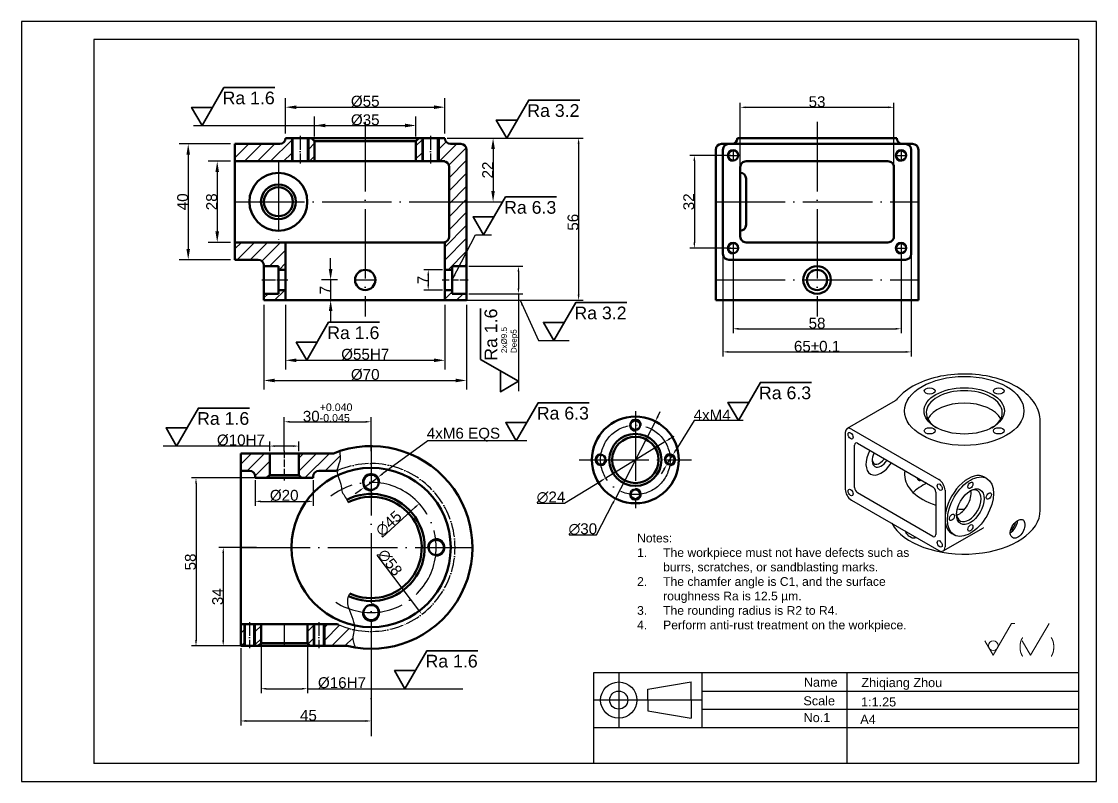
# Model space of a CAD drawing. Header units: millimetres. Extents: x 4985 to 5357, y 2931 to 3193.
import ezdxf

# ---------------------------------------------------------------- set-up
doc = ezdxf.new("R2010")
doc.units = ezdxf.units.MM
doc.linetypes.add('ACAD_ISO04W100', pattern=[30, 24, -3, 0, -3])
doc.layers.add('尺寸线层', color=3, linetype='Continuous', lineweight=18)
doc.layers.add('粗线', color=7, linetype='Continuous', lineweight=50)
doc.layers.add('注解', color=3, linetype='Continuous')
doc.layers.add('辅助', color=1, linetype='ACAD_ISO04W100')
doc.styles.get("Standard").update_dxf_attribs({"font": 'arial.ttf'})
doc.styles.add('标准', font='', dxfattribs={"width": 0.667})
doc.styles.get('标准').set_extended_font_data('宋体')
doc.dimstyles.new('机械无尺线', dxfattribs={"dimscale": 2.5, "dimtxt": 1.5, "dimasz": 2, "dimexe": 1.25, "dimexo": 0.625, "dimgap": 0, "dimtad": 1, "dimtoh": 1, "dimdsep": 46, "dimtxsty": 'Standard', "dimcen": 0, "dimadec": 0, "dimazin": 0, "dimtfac": 1, "dimtofl": 0, "dimtmove": 0, "dimatfit": 3, "dimfxl": 0, "dimarcsym": 0})

# ---------------------------------------------------------------- blocks, each defined once
blk = doc.blocks.new('*U8')
blk.add_arc((0, 0), 2, 355.2198, 270)
at = {"layer": '粗线'}
blk.add_circle((0, 0), 1.65, dxfattribs=at)
blk = doc.blocks.new('*U9')
at = {"color": 0, "linetype": 'ByBlock', "lineweight": -2, "transparency": 16777216}
blk.add_blockref('*U8', (5262.51, 3021.22), dxfattribs=at)
for p, rotation in [((5250.58, 3009.29), 90), ((5274.44, 3009.29), 270), ((5262.51, 2997.36), 180)]:
    blk.add_blockref('*U8', p, dxfattribs=dict(at, rotation=rotation))
blk = doc.blocks.new('*D12')
at = {"layer": 'Defpoints', "color": 0, "transparency": 16777216}
for p in [(5131.6, 3163.83), (5076.6, 3153.15), (5131.6, 3153.15)]:
    blk.add_point(p, dxfattribs=at)
at = {"layer": '注解', "color": 0, "lineweight": -2, "transparency": 16777216}
for p, q in [((5076.6, 3154.72), (5076.6, 3166.95)), ((5131.6, 3154.72), (5131.6, 3166.95)), ((5080.35, 3163.83), (5127.85, 3163.83))]:
    blk.add_line(p, q, dxfattribs=at)
at = {"layer": '注解', "color": 0, "transparency": 16777216}
for points in [[(5080.35, 3164.45), (5080.35, 3163.2), (5076.6, 3163.83)], [(5127.85, 3164.45), (5127.85, 3163.2), (5131.6, 3163.83)]]:
    blk.add_solid(points, dxfattribs=at)
at = {"layer": '注解', "color": 0, "transparency": 16777216, "insert": (5104.1, 3165.85), "char_height": 3.75, "attachment_point": 5}
blk.add_mtext('%%C55', dxfattribs=at)
blk = doc.blocks.new('*D14')
at = {"layer": 'Defpoints', "color": 0, "transparency": 16777216}
for p in [(5059.1, 3145.15), (5052.99, 3117.15), (5059.1, 3117.15)]:
    blk.add_point(p, dxfattribs=at)
at = {"layer": '注解', "color": 0, "lineweight": -2, "transparency": 16777216}
for p, q in [((5057.54, 3145.15), (5049.86, 3145.15)), ((5052.99, 3141.4), (5052.99, 3120.9)), ((5057.54, 3117.15), (5049.86, 3117.15))]:
    blk.add_line(p, q, dxfattribs=at)
at = {"layer": '注解', "color": 0, "transparency": 16777216}
for points in [[(5052.36, 3141.4), (5053.61, 3141.4), (5052.99, 3145.15)], [(5052.36, 3120.9), (5053.61, 3120.9), (5052.99, 3117.15)]]:
    blk.add_solid(points, dxfattribs=at)
at = {"layer": '注解', "color": 0, "transparency": 16777216, "insert": (5051.07, 3131.15), "char_height": 3.75, "attachment_point": 5, "rotation": 90}
blk.add_mtext('28', dxfattribs=at)
blk = doc.blocks.new('*D15')
at = {"layer": 'Defpoints', "color": 0, "transparency": 16777216}
for p in [(5059.1, 3151.15), (5042.97, 3111.15), (5059.1, 3111.15)]:
    blk.add_point(p, dxfattribs=at)
at = {"layer": '注解', "color": 0, "lineweight": -2, "transparency": 16777216}
for p, q in [((5057.54, 3151.15), (5039.85, 3151.15)), ((5042.97, 3147.4), (5042.97, 3114.9)), ((5057.54, 3111.15), (5039.85, 3111.15))]:
    blk.add_line(p, q, dxfattribs=at)
at = {"layer": '注解', "color": 0, "transparency": 16777216}
for points in [[(5042.35, 3147.4), (5043.6, 3147.4), (5042.97, 3151.15)], [(5042.35, 3114.9), (5043.6, 3114.9), (5042.97, 3111.15)]]:
    blk.add_solid(points, dxfattribs=at)
at = {"layer": '注解', "color": 0, "transparency": 16777216, "insert": (5041.06, 3131.15), "char_height": 3.75, "attachment_point": 5, "rotation": 90}
blk.add_mtext('40', dxfattribs=at)
blk = doc.blocks.new('*D16')
at = {"layer": 'Defpoints', "color": 0, "transparency": 16777216}
for p in [(5069.1, 3097.15), (5139.1, 3097.15), (5139.1, 3069.45)]:
    blk.add_point(p, dxfattribs=at)
at = {"layer": '注解', "color": 0, "lineweight": -2, "transparency": 16777216}
for p, q in [((5069.1, 3095.59), (5069.1, 3066.32)), ((5139.1, 3095.59), (5139.1, 3066.32)), ((5072.85, 3069.45), (5135.35, 3069.45))]:
    blk.add_line(p, q, dxfattribs=at)
at = {"layer": '注解', "color": 0, "transparency": 16777216}
for points in [[(5072.85, 3070.07), (5072.85, 3068.82), (5069.1, 3069.45)], [(5135.35, 3070.07), (5135.35, 3068.82), (5139.1, 3069.45)]]:
    blk.add_solid(points, dxfattribs=at)
at = {"layer": '注解', "color": 0, "transparency": 16777216, "insert": (5104.1, 3071.46), "char_height": 3.75, "attachment_point": 5}
blk.add_mtext('%%C70', dxfattribs=at)
blk = doc.blocks.new('*D17')
at = {"layer": 'Defpoints', "color": 0, "transparency": 16777216}
for p in [(5076.6, 3097.15), (5131.6, 3097.15), (5131.6, 3076.41)]:
    blk.add_point(p, dxfattribs=at)
at = {"layer": '注解', "color": 0, "lineweight": -2, "transparency": 16777216}
for p, q in [((5076.6, 3095.59), (5076.6, 3073.28)), ((5131.6, 3095.59), (5131.6, 3073.28)), ((5080.35, 3076.41), (5127.85, 3076.41))]:
    blk.add_line(p, q, dxfattribs=at)
at = {"layer": '注解', "color": 0, "transparency": 16777216}
for points in [[(5080.35, 3077.03), (5080.35, 3075.78), (5076.6, 3076.41)], [(5127.85, 3077.03), (5127.85, 3075.78), (5131.6, 3076.41)]]:
    blk.add_solid(points, dxfattribs=at)
at = {"layer": '注解', "color": 0, "transparency": 16777216, "insert": (5104.1, 3078.43), "char_height": 3.75, "attachment_point": 5}
blk.add_mtext('%%C55H7', dxfattribs=at)
blk = doc.blocks.new('*D20')
at = {"layer": 'Defpoints', "color": 0, "transparency": 16777216}
for p in [(5131.6, 3153.15), (5131.6, 3131.15), (5148.25, 3131.15)]:
    blk.add_point(p, dxfattribs=at)
at = {"layer": '注解', "color": 0, "lineweight": -2, "transparency": 16777216}
for p, q in [((5133.17, 3153.15), (5151.37, 3153.15)), ((5148.25, 3149.4), (5148.25, 3134.9)), ((5133.17, 3131.15), (5151.37, 3131.15))]:
    blk.add_line(p, q, dxfattribs=at)
at = {"layer": '注解', "color": 0, "transparency": 16777216}
for points in [[(5147.62, 3149.4), (5148.87, 3149.4), (5148.25, 3153.15)], [(5147.62, 3134.9), (5148.87, 3134.9), (5148.25, 3131.15)]]:
    blk.add_solid(points, dxfattribs=at)
at = {"layer": '注解', "color": 0, "transparency": 16777216, "insert": (5146.37, 3142.15), "char_height": 3.75, "attachment_point": 5, "rotation": 90}
blk.add_mtext('22', dxfattribs=at)
blk = doc.blocks.new('*D38')
at = {"layer": 'Defpoints', "color": 0, "transparency": 16777216}
for p in [(5131.6, 3153.15), (5131.6, 3097.15), (5177.79, 3097.15)]:
    blk.add_point(p, dxfattribs=at)
at = {"layer": '注解', "color": 0, "lineweight": -2, "transparency": 16777216}
for p, q in [((5132.38, 3153.15), (5179.36, 3153.15)), ((5177.79, 3151.28), (5177.79, 3099.03)), ((5132.38, 3097.15), (5179.36, 3097.15))]:
    blk.add_line(p, q, dxfattribs=at)
at = {"layer": '注解', "color": 0, "transparency": 16777216}
for points in [[(5177.48, 3151.28), (5178.11, 3151.28), (5177.79, 3153.15)], [(5177.48, 3099.03), (5178.11, 3099.03), (5177.79, 3097.15)]]:
    blk.add_solid(points, dxfattribs=at)
at = {"layer": '注解', "color": 0, "transparency": 16777216, "insert": (5175.88, 3124.1), "char_height": 3.75, "attachment_point": 5, "rotation": 90}
blk.add_mtext('56', dxfattribs=at)
blk = doc.blocks.new('*D39')
at = {"layer": 'Defpoints', "color": 0, "transparency": 16777216}
for p in [(5231.14, 3147.15), (5217.76, 3115.15), (5231.14, 3115.15)]:
    blk.add_point(p, dxfattribs=at)
at = {"layer": '注解', "color": 0, "lineweight": -2, "transparency": 16777216}
for p, q in [((5230.35, 3147.15), (5216.2, 3147.15)), ((5217.76, 3145.28), (5217.76, 3117.03)), ((5230.35, 3115.15), (5216.2, 3115.15))]:
    blk.add_line(p, q, dxfattribs=at)
at = {"layer": '注解', "color": 0, "transparency": 16777216}
for points in [[(5217.45, 3145.28), (5218.07, 3145.28), (5217.76, 3147.15)], [(5217.45, 3117.03), (5218.07, 3117.03), (5217.76, 3115.15)]]:
    blk.add_solid(points, dxfattribs=at)
at = {"layer": '注解', "color": 0, "transparency": 16777216, "insert": (5215.85, 3131.15), "char_height": 3.75, "attachment_point": 5, "rotation": 90}
blk.add_mtext('32', dxfattribs=at)
blk = doc.blocks.new('*D40')
at = {"layer": 'Defpoints', "color": 0, "transparency": 16777216}
for p in [(5286.64, 3163.79), (5233.64, 3143.15), (5286.64, 3143.15)]:
    blk.add_point(p, dxfattribs=at)
at = {"layer": '注解', "color": 0, "lineweight": -2, "transparency": 16777216}
for p, q in [((5233.64, 3143.94), (5233.64, 3165.35)), ((5235.51, 3163.79), (5284.76, 3163.79)), ((5286.64, 3143.94), (5286.64, 3165.35))]:
    blk.add_line(p, q, dxfattribs=at)
at = {"layer": '注解', "color": 0, "transparency": 16777216}
for points in [[(5235.51, 3164.1), (5235.51, 3163.47), (5233.64, 3163.79)], [(5284.76, 3164.1), (5284.76, 3163.47), (5286.64, 3163.79)]]:
    blk.add_solid(points, dxfattribs=at)
at = {"layer": '注解', "color": 0, "transparency": 16777216, "insert": (5260.14, 3165.7), "char_height": 3.75, "attachment_point": 5}
blk.add_mtext('53', dxfattribs=at)
blk = doc.blocks.new('*D41')
at = {"layer": 'Defpoints', "color": 0, "transparency": 16777216}
for p in [(5231.14, 3115.15), (5289.14, 3115.15), (5289.14, 3087.3)]:
    blk.add_point(p, dxfattribs=at)
at = {"layer": '注解', "color": 0, "lineweight": -2, "transparency": 16777216}
for p, q in [((5231.14, 3114.37), (5231.14, 3085.74)), ((5289.14, 3114.37), (5289.14, 3085.74)), ((5233.01, 3087.3), (5287.26, 3087.3))]:
    blk.add_line(p, q, dxfattribs=at)
at = {"layer": '注解', "color": 0, "transparency": 16777216}
for points in [[(5233.01, 3087.62), (5233.01, 3086.99), (5231.14, 3087.3)], [(5287.26, 3087.62), (5287.26, 3086.99), (5289.14, 3087.3)]]:
    blk.add_solid(points, dxfattribs=at)
at = {"layer": '注解', "color": 0, "transparency": 16777216, "insert": (5260.14, 3089.22), "char_height": 3.75, "attachment_point": 5}
blk.add_mtext('58', dxfattribs=at)
blk = doc.blocks.new('*D42')
at = {"layer": 'Defpoints', "color": 0, "transparency": 16777216}
for p in [(5227.64, 3113.15), (5292.64, 3113.15), (5292.64, 3079.31)]:
    blk.add_point(p, dxfattribs=at)
at = {"layer": '注解', "color": 0, "lineweight": -2, "transparency": 16777216}
for p, q in [((5227.64, 3112.37), (5227.64, 3077.75)), ((5292.64, 3112.37), (5292.64, 3077.75)), ((5229.51, 3079.31), (5290.76, 3079.31))]:
    blk.add_line(p, q, dxfattribs=at)
at = {"layer": '注解', "color": 0, "transparency": 16777216}
for points in [[(5229.51, 3079.62), (5229.51, 3079), (5227.64, 3079.31)], [(5290.76, 3079.62), (5290.76, 3079), (5292.64, 3079.31)]]:
    blk.add_solid(points, dxfattribs=at)
at = {"layer": '注解', "color": 0, "transparency": 16777216, "insert": (5260.14, 3081.22), "char_height": 3.75, "attachment_point": 5}
blk.add_mtext('65%%P0.1', dxfattribs=at)
blk = doc.blocks.new('*D43')
at = {"layer": 'Defpoints', "color": 0, "transparency": 16777216}
for p in [(5070.12, 3035.76), (5045.66, 2977.76), (5070.12, 2977.76)]:
    blk.add_point(p, dxfattribs=at)
at = {"layer": '注解', "color": 0, "lineweight": -2, "transparency": 16777216}
for p, q in [((5069.34, 3035.76), (5044.09, 3035.76)), ((5045.66, 3033.89), (5045.66, 2979.64)), ((5069.34, 2977.76), (5044.09, 2977.76))]:
    blk.add_line(p, q, dxfattribs=at)
at = {"layer": '注解', "color": 0, "transparency": 16777216}
for points in [[(5045.34, 3033.89), (5045.97, 3033.89), (5045.66, 3035.76)], [(5045.34, 2979.64), (5045.97, 2979.64), (5045.66, 2977.76)]]:
    blk.add_solid(points, dxfattribs=at)
at = {"layer": '注解', "color": 0, "transparency": 16777216, "insert": (5043.74, 3006.76), "char_height": 3.75, "attachment_point": 5, "rotation": 90}
blk.add_mtext('58', dxfattribs=at)
blk = doc.blocks.new('*D44')
at = {"layer": 'Defpoints', "color": 0, "transparency": 16777216}
for p in [(5067.3, 3011.76), (5055.06, 2977.76), (5067.3, 2977.76)]:
    blk.add_point(p, dxfattribs=at)
at = {"layer": '注解', "color": 0, "lineweight": -2, "transparency": 16777216}
for p, q in [((5066.51, 3011.76), (5053.5, 3011.76)), ((5055.06, 3009.89), (5055.06, 2979.64)), ((5066.51, 2977.76), (5053.5, 2977.76))]:
    blk.add_line(p, q, dxfattribs=at)
at = {"layer": '注解', "color": 0, "transparency": 16777216}
for points in [[(5054.75, 3009.89), (5055.37, 3009.89), (5055.06, 3011.76)], [(5054.75, 2979.64), (5055.37, 2979.64), (5055.06, 2977.76)]]:
    blk.add_solid(points, dxfattribs=at)
at = {"layer": '注解', "color": 0, "transparency": 16777216, "insert": (5053.15, 2994.76), "char_height": 3.75, "attachment_point": 5, "rotation": 90}
blk.add_mtext('34', dxfattribs=at)
blk = doc.blocks.new('*D46')
at = {"layer": 'Defpoints', "color": 0, "transparency": 16777216}
for p in [(5061.12, 2977.76), (5106.12, 2977.76), (5106.12, 2951.84)]:
    blk.add_point(p, dxfattribs=at)
at = {"layer": '注解', "color": 0, "lineweight": -2, "transparency": 16777216}
for p, q in [((5061.12, 2976.98), (5061.12, 2950.28)), ((5106.12, 2976.98), (5106.12, 2950.28)), ((5063, 2951.84), (5104.25, 2951.84))]:
    blk.add_line(p, q, dxfattribs=at)
at = {"layer": '注解', "color": 0, "transparency": 16777216}
for points in [[(5063, 2952.16), (5063, 2951.53), (5061.12, 2951.84)], [(5104.25, 2952.16), (5104.25, 2951.53), (5106.12, 2951.84)]]:
    blk.add_solid(points, dxfattribs=at)
at = {"layer": '注解', "color": 0, "transparency": 16777216, "insert": (5084.48, 2953.75), "char_height": 3.75, "attachment_point": 5}
blk.add_mtext('45', dxfattribs=at)
blk = doc.blocks.new('*D47')
at = {"layer": 'Defpoints', "color": 0, "transparency": 16777216}
for p in [(5122.75, 3026.92), (5089.49, 2996.61)]:
    blk.add_point(p, dxfattribs=at)
at = {"layer": '注解', "color": 0, "lineweight": -2, "transparency": 16777216}
blk.add_line((5110.06, 3015.35), (5121.36, 3025.66), dxfattribs=at)
at = {"layer": '注解', "color": 0, "transparency": 16777216}
blk.add_solid([(5121.15, 3025.89), (5121.57, 3025.43), (5122.75, 3026.92)], dxfattribs=at)
at = {"layer": '注解', "color": 0, "transparency": 16777216, "insert": (5112.2, 3020.04), "char_height": 3.75, "attachment_point": 5, "rotation": 42.3521}
blk.add_mtext('∅45', dxfattribs=at)
blk = doc.blocks.new('*D48')
at = {"layer": 'Defpoints', "color": 0, "transparency": 16777216}
for p in [(5088.58, 3034.86), (5123.66, 2988.67)]:
    blk.add_point(p, dxfattribs=at)
at = {"layer": '注解', "color": 0, "lineweight": -2, "transparency": 16777216}
blk.add_line((5108.14, 3009.11), (5122.53, 2990.16), dxfattribs=at)
at = {"layer": '注解', "color": 0, "transparency": 16777216}
blk.add_solid([(5122.78, 2990.35), (5122.28, 2989.97), (5123.66, 2988.67)], dxfattribs=at)
at = {"layer": '注解', "color": 0, "transparency": 16777216, "insert": (5112.61, 3006.56), "char_height": 3.75, "attachment_point": 5, "rotation": 307.2135}
blk.add_mtext('∅58', dxfattribs=at)
blk = doc.blocks.new('*D49')
at = {"layer": 'Defpoints', "color": 0, "transparency": 16777216}
for p in [(5066.12, 3035.76), (5086.12, 3035.76), (5086.12, 3027.69)]:
    blk.add_point(p, dxfattribs=at)
at = {"layer": '注解', "color": 0, "lineweight": -2, "transparency": 16777216}
for p, q in [((5066.12, 3034.98), (5066.12, 3026.13)), ((5086.12, 3034.98), (5086.12, 3026.13)), ((5068, 3027.69), (5084.25, 3027.69))]:
    blk.add_line(p, q, dxfattribs=at)
at = {"layer": '注解', "color": 0, "transparency": 16777216}
for points in [[(5068, 3028), (5068, 3027.38), (5066.12, 3027.69)], [(5084.25, 3028), (5084.25, 3027.38), (5086.12, 3027.69)]]:
    blk.add_solid(points, dxfattribs=at)
at = {"layer": '注解', "color": 0, "transparency": 16777216, "insert": (5076.12, 3029.71), "char_height": 3.75, "attachment_point": 5}
blk.add_mtext('%%C20', dxfattribs=at)
blk = doc.blocks.new('*D51')
at = {"layer": 'Defpoints', "color": 0, "transparency": 16777216}
for p in [(5106.12, 3055.18), (5076.12, 3044.26), (5106.12, 3044.26)]:
    blk.add_point(p, dxfattribs=at)
at = {"layer": '注解', "color": 0, "lineweight": -2, "transparency": 16777216}
for p, q in [((5076.12, 3045.05), (5076.12, 3056.74)), ((5106.12, 3045.05), (5106.12, 3056.74)), ((5078, 3055.18), (5104.25, 3055.18))]:
    blk.add_line(p, q, dxfattribs=at)
at = {"layer": '注解', "color": 0, "transparency": 16777216}
for points in [[(5078, 3055.49), (5078, 3054.87), (5076.12, 3055.18)], [(5104.25, 3055.49), (5104.25, 3054.87), (5106.12, 3055.18)]]:
    blk.add_solid(points, dxfattribs=at)
at = {"layer": '注解', "color": 0, "transparency": 16777216, "insert": (5091.12, 3058.33), "char_height": 3.75, "attachment_point": 5}
blk.add_mtext('30{\\H0.7x;\\S+0.040^ -0.045;}', dxfattribs=at)
blk = doc.blocks.new('*D53')
at = {"layer": 'Defpoints', "color": 0, "transparency": 16777216}
for p in [(5204.29, 3055.34), (5190.49, 3028.7)]:
    blk.add_point(p, dxfattribs=at)
at = {"layer": '注解', "color": 0, "lineweight": -2, "transparency": 16777216}
for p, q in [((5205.15, 3057), (5206.01, 3058.67)), ((5204.29, 3055.34), (5190.49, 3028.7)), ((5183.96, 3016.09), (5189.63, 3027.03)), ((5174.52, 3016.09), (5183.96, 3016.09))]:
    blk.add_line(p, q, dxfattribs=at)
at = {"layer": '注解', "color": 0, "transparency": 16777216}
for points in [[(5204.87, 3057.15), (5205.43, 3056.86), (5204.29, 3055.34)], [(5189.35, 3027.18), (5189.91, 3026.89), (5190.49, 3028.7)]]:
    blk.add_solid(points, dxfattribs=at)
at = {"layer": '注解', "color": 0, "transparency": 16777216, "insert": (5179.24, 3018.11), "char_height": 3.75, "attachment_point": 5}
blk.add_mtext('∅30', dxfattribs=at)
blk = doc.blocks.new('*D54')
at = {"layer": 'Defpoints', "color": 0, "transparency": 16777216}
for p in [(5207.62, 3048.28), (5187.15, 3035.75)]:
    blk.add_point(p, dxfattribs=at)
at = {"layer": '注解', "color": 0, "lineweight": -2, "transparency": 16777216}
for p, q in [((5207.62, 3048.28), (5187.15, 3035.75)), ((5209.22, 3049.26), (5210.82, 3050.24)), ((5172.97, 3027.07), (5185.55, 3034.77)), ((5163.53, 3027.07), (5172.97, 3027.07))]:
    blk.add_line(p, q, dxfattribs=at)
at = {"layer": '注解', "color": 0, "transparency": 16777216}
for points in [[(5209.06, 3049.53), (5209.39, 3048.99), (5207.62, 3048.28)], [(5185.39, 3035.04), (5185.72, 3034.51), (5187.15, 3035.75)]]:
    blk.add_solid(points, dxfattribs=at)
at = {"layer": '注解', "color": 0, "transparency": 16777216, "insert": (5168.25, 3029.09), "char_height": 3.75, "attachment_point": 5}
blk.add_mtext('∅24', dxfattribs=at)
blk = doc.blocks.new('粗超度')
at = {"color": 3, "lineweight": 35}
blk.add_lwpolyline([(2.89, 5), (-2.89, 5), (0, 0), (6.06, 10.5), (20.15, 10.5)], dxfattribs=at)
at = {"color": 3}
blk.add_attdef('粗糙度', (5.68, 5.87), '', height=3.5, dxfattribs=at)
blk = doc.blocks.new('*X62')
at = {"layer": '尺寸线层'}
for p, q in [((109.54, -80.99), (115.9, -69.99)), ((115.9, -69.99), (116.96, -69.99)), ((122.47, -80.99), (128.82, -69.99)), ((109.54, -80.99), (106.66, -75.99)), ((122.47, -80.99), (119.58, -75.99))]:
    blk.add_line(p, q, dxfattribs=at)
blk.add_circle((109.54, -77.66), 1.67, dxfattribs=at)
at = {"layer": '尺寸线层', "char_height": 5, "width": 47.0009, "attachment_point": 1, "line_spacing_factor": 1.15057, "style": '标准'}
for s, insert in [('\\T1.1;(', (117.98, -75.23)), ('\\T1.1;)', (129.02, -75.23))]:
    blk.add_mtext(s, dxfattribs=dict(at, insert=insert))
blk = doc.blocks.new('*X65')
for p, q in [((-31.87, 50.32), (-53.97, 37.55)), ((35, 0), (35, 40.82)), ((-54.8, 35.72), (-54.8, 9.59)), ((-51.97, 37.35), (-11.67, 14.08)), ((-50.56, 10.41), (-50.56, 30.01)), ((-49.14, 30.82), (-14.5, 10.82)), ((-43.54, 16.86), (-43.18, 16.65)), ((10.33, 14.62), (9.27, 15.24)), ((-14.5, -12.04), (-49.14, 7.96)), ((-13.08, 8.37), (-13.08, -11.23)), ((-8.84, 9.19), (-8.84, -3.88)), ((-51.97, 4.69), (-11.67, -18.58)), ((-8.84, -3.88), (-8.84, -16.94)), ((-9.67, -18.77), (8.84, -8.09)), ((-5.73, -10.75), (-4.67, -11.36))]:
    blk.add_line(p, q)
for points in [[(35, 40.8), (35, 40.97), (34.95, 42.02), (34.83, 43.06), (34.63, 44.09), (34.35, 45.12), (34, 46.13), (33.57, 47.14), (33.07, 48.13), (32.5, 49.1), (31.85, 50.06), (31.13, 50.99), (30.34, 51.91), (29.48, 52.8), (28.54, 53.66), (27.55, 54.49), (26.49, 55.29), (25.37, 56.06), (24.19, 56.79), (22.96, 57.48), (21.68, 58.13), (20.35, 58.74), (18.98, 59.31), (17.57, 59.84), (16.13, 60.33), (14.65, 60.77), (13.14, 61.17), (11.6, 61.52), (10.04, 61.83), (8.46, 62.09), (6.86, 62.31), (5.25, 62.48), (3.63, 62.61), (2, 62.69), (0.36, 62.72), (-1.27, 62.71), (-2.9, 62.65), (-4.53, 62.54), (-6.15, 62.39), (-7.75, 62.2), (-9.34, 61.95), (-10.91, 61.66), (-12.46, 61.33), (-13.98, 60.95), (-15.47, 60.53), (-16.93, 60.06), (-18.36, 59.55), (-19.75, 59), (-21.1, 58.41), (-22.4, 57.77), (-23.66, 57.1), (-24.86, 56.38), (-26.02, 55.62), (-27.11, 54.83), (-28.15, 54), (-29.12, 53.14), (-30.03, 52.24), (-30.86, 51.32), (-31.38, 50.68)], [(-31.38, 50.68), (-31.4, 50.66), (-31.46, 50.6), (-31.59, 50.49), (-31.78, 50.37), (-31.87, 50.32)], [(-21.74, 15), (-21.73, 14.97), (-21.64, 14.57), (-21.49, 14.24), (-21.29, 13.99), (-21.12, 13.87)], [(-21.12, 13.87), (-21.03, 13.82), (-20.72, 13.74), (-20.37, 13.74), (-19.99, 13.83), (-19.84, 13.89)], [(22.26, -12.62), (21.87, -12.33), (21.54, -11.91), (21.32, -11.41), (21.19, -10.81), (21.17, -10.18), (21.25, -9.49), (21.44, -8.8), (21.73, -8.08), (22.1, -7.39), (22.55, -6.72), (23.05, -6.11), (23.6, -5.55), (24.16, -5.09), (24.74, -4.7), (25.28, -4.43), (25.82, -4.26), (26.3, -4.21), (26.74, -4.27), (27.01, -4.39)], [(27.01, -4.39), (27.11, -4.45), (27.42, -4.76), (27.65, -5.16), (27.8, -5.67), (27.88, -6.5)], [(-22.26, -12.62), (-22.72, -12.81), (-23.24, -12.88), (-23.79, -12.83), (-24.36, -12.65), (-24.93, -12.34), (-25.48, -11.92), (-25.99, -11.41), (-26.46, -10.81), (-26.87, -10.14), (-27.11, -9.67)], [(8.84, -8.09), (8.77, -8.13)], [(27.88, -6.5), (27.84, -7.17), (27.72, -7.9), (27.52, -8.63), (27.24, -9.38), (26.9, -10.09), (26.48, -10.78), (26.01, -11.38), (25.49, -11.91), (24.95, -12.33), (24.37, -12.64), (23.82, -12.82), (23.26, -12.88), (22.75, -12.82), (22.27, -12.63), (22.26, -12.62)], [(-22.13, -12.54), (-22.25, -12.61), (-22.26, -12.62)]]:
    blk.add_lwpolyline(points)
for centre, major_axis in [((0, 45.72), (-27.5, 0)), ((0, 45.72), (-18.5, 0)), ((-15.91, 54.91), (-2.5, 0)), ((15.91, 54.91), (-2.5, 0)), ((-52.33, 34.29), (0.82, -1.43)), ((-15.91, 36.54), (-2.5, 0)), ((15.91, 36.54), (-2.5, 0)), ((2.83, 1.63), (7.5, 12.99)), ((-11.31, 10.61), (0.82, -1.43)), ((2.83, 1.63), (4.5, 7.79)), ((2.83, 11.43), (0.83, 1.43)), ((-52.33, 8.16), (0.82, -1.43)), ((11.31, 6.53), (0.83, 1.43)), ((-5.66, -3.27), (0.83, 1.43)), ((2.83, -8.16), (0.83, 1.43)), ((-11.31, -15.51), (0.82, -1.43))]:
    blk.add_ellipse(centre, major_axis=major_axis, ratio=0.57735)
for centre, major_axis, start_param, end_param in [((0, 44.91), (-17.5, 0), 2.384373, 7.040405), ((0, 39.19), (17.5, 0), 0.286757, 2.854836), ((-51.97, 34.09), (-2, 3.46), 5.497787, 7.068583), ((-49.14, 29.19), (-1, 1.73), 5.497787, 7.068583), ((-38.18, 25.31), (5, 8.66), 1.641566, 4.641619), ((-38.18, 25.31), (3, 5.2), 1.688922, 4.594263), ((-38.89, 25.72), (2.5, 4.33), 2.451776, 4.570492), ((0, 16.33), (-27.5, 0), 6.164215, 6.283185), ((0, 16.33), (-27.5, 0), 0, 1.075048), ((-21.21, 17.96), (-1.75, -3.03), 0.579541, 0.62984), ((1.77, 2.25), (7.5, 12.99), 0, 3.141593), ((-49.14, 9.59), (-1, 1.73), 0.785398, 2.356194), ((0, 0), (-27.5, 0), 5.388479, 5.743041), ((-14.5, 9.19), (-1, 1.73), 3.926991, 5.497787), ((-11.67, 10.82), (-2, 3.46), 3.926991, 5.497787), ((2.12, 2.04), (4, 6.93), 2.41689, 7.007888), ((-51.97, 7.96), (-2, 3.46), 0.785398, 2.356194), ((-2.47, 4.69), (-4, -6.93), 0.612023, 2.52957), ((0, 0), (-35, 0), 0.302632, 3.141593), ((0, 16.33), (-27.5, 0), 1.454656, 1.57714), ((21.21, -6.53), (2.38, 4.11), 3.914783, 5.440958), ((21.21, -6.53), (1.75, 3.03), 3.963447, 5.35989), ((-14.5, -10.41), (-1, 1.73), 2.356194, 3.926991), ((-11.67, -15.31), (-2, 3.46), 2.356194, 3.926991)]:
    blk.add_ellipse(centre, major_axis=major_axis, ratio=0.57735, start_param=start_param, end_param=end_param)
blk = doc.blocks.new('*X64')
at = {"color": 0, "linetype": 'ByBlock'}
blk.add_blockref('*X65', (0, 0), dxfattribs=at)

msp = doc.modelspace()

# ---------------------------------------------------------------- hatches: boundary and pattern name
at = {"layer": '辅助'}
h = msp.add_hatch(dxfattribs=at)
h.set_pattern_fill('LINE', color=4, angle=45)
h.paths.add_polyline_path([(5078.603, 3153.154), (5076.603, 3153.154, -0.4142136), (5074.603, 3151.154), (5059.103, 3151.154), (5059.103, 3145.154), (5078.603, 3145.154)])
h.paths.add_polyline_path([(5086.603, 3152.154), (5085.603, 3153.154), (5084.603, 3153.154), (5084.603, 3145.154), (5086.603, 3145.154)])
h.paths.add_polyline_path([(5123.603, 3153.154), (5122.603, 3153.154), (5121.603, 3152.154), (5121.603, 3145.154), (5123.603, 3145.154)])
h.paths.add_polyline_path([(5139.103, 3149.154, 0.4142136), (5137.103, 3151.154), (5133.603, 3151.154, -0.4142136), (5131.603, 3153.154), (5129.603, 3153.154), (5129.603, 3145.154), (5131.103, 3145.154, -0.4142136), (5133.103, 3143.154), (5133.103, 3131.154), (5139.103, 3131.154)])
h.paths.add_polyline_path([(5139.103, 3131.154), (5133.103, 3131.154), (5133.103, 3119.154, -0.4142136), (5131.103, 3117.154), (5131.603, 3117.154), (5131.603, 3107.654), (5134.103, 3107.654), (5134.103, 3108.904), (5139.103, 3108.904)])
h.paths.add_polyline_path([(5139.103, 3099.404), (5134.103, 3099.404), (5134.103, 3100.654), (5131.603, 3100.654), (5131.603, 3097.154), (5139.103, 3097.154)])
h.paths.add_polyline_path([(5076.603, 3117.154), (5059.103, 3117.154), (5059.103, 3111.154), (5067.103, 3111.154, -0.4142136), (5069.103, 3109.154), (5069.103, 3108.904), (5074.103, 3108.904), (5074.103, 3107.654), (5076.603, 3107.654)])
h.paths.add_polyline_path([(5076.603, 3100.654), (5074.103, 3100.654), (5074.103, 3099.404), (5069.103, 3099.404), (5069.103, 3097.154), (5076.603, 3097.154)])
h.paths.add_polyline_path([(5071.122, 3044.264), (5061.122, 3044.264), (5061.122, 3038.264), (5064.122, 3038.264, -0.4142136), (5066.122, 3036.264), (5066.122, 3035.764), (5070.122, 3035.764), (5071.122, 3036.764)])
edge = h.paths.add_edge_path()
edge.add_spline(control_points=[(5094.345, 3038.308), (5094.421, 3039.365), (5095.664, 3041.549), (5095.408, 3043.858), (5095.276, 3045.041)], knot_values=[0, 0, 0, 0, 3.343778, 6.861477, 6.861477, 6.861477, 6.861477], degree=3, periodic=0)
edge.add_arc((5106.122, 3011.764), 35, 108.05102, 111.78679)
edge.add_line((5093.131, 3044.264), (5081.122, 3044.264))
edge.add_line((5081.122, 3044.264), (5081.122, 3036.764))
edge.add_line((5081.122, 3036.764), (5082.122, 3035.764))
edge.add_line((5082.122, 3035.764), (5086.122, 3035.764))
edge.add_line((5086.122, 3035.764), (5086.122, 3036.264))
edge.add_arc((5088.122, 3036.264), 2, 90, 180, ccw=False)
edge.add_line((5088.122, 3038.264), (5093.925, 3038.264))
edge.add_arc((5093.925, 3040.264), 2, 270, 282.12155)
h.paths.add_polyline_path([(5062.122, 2985.264), (5061.122, 2985.264), (5061.122, 2977.764), (5062.122, 2977.764)])
h.paths.add_polyline_path([(5068.122, 2985.264), (5066.122, 2985.264), (5066.122, 2977.764), (5067.122, 2977.764), (5068.122, 2978.764)])
h.paths.add_polyline_path([(5086.122, 2985.264), (5084.122, 2985.264), (5084.122, 2978.764), (5085.122, 2977.764), (5086.122, 2977.764)])
edge = h.paths.add_edge_path()
edge.add_spline(control_points=[(5100.732, 2977.181), (5100.286, 2978.408), (5099.543, 2980.449), (5100.32, 2982.516), (5100.434, 2983.327)], knot_values=[0, 0, 0, 0, 3.7727587, 6.2782126, 6.2782126, 6.2782126, 6.2782126], degree=3, periodic=0)
edge.add_arc((5106.122, 3011.764), 29, 246.83195, 258.68859, ccw=False)
edge.add_arc((5093.925, 2983.264), 2, 66.83195, 90)
edge.add_line((5093.925, 2985.264), (5090.122, 2985.264))
edge.add_line((5090.122, 2985.264), (5090.122, 2977.764))
edge.add_line((5090.122, 2977.764), (5097.815, 2977.764))
edge.add_arc((5106.122, 3011.764), 35, 256.27087, 261.14219)

# ---------------------------------------------------------------- linework, layer by layer
for p, q in [((5350.394, 3187.181), (5010.394, 3187.181)), ((5010.394, 3187.181), (5010.394, 2937.181)), ((5350.394, 3187.181), (5350.394, 2937.181)), ((5078.603, 3153.154), (5078.603, 3145.154)), ((5084.603, 3153.154), (5084.603, 3145.154)), ((5123.603, 3153.154), (5123.603, 3145.154)), ((5129.603, 3153.154), (5129.603, 3145.154)), ((5062.122, 2985.264), (5062.122, 2977.764)), ((5066.122, 2985.264), (5066.122, 2977.764)), ((5086.122, 2985.264), (5086.122, 2977.764)), ((5090.122, 2985.264), (5090.122, 2977.764)), ((5350.394, 2968.431), (5182.894, 2968.431)), ((5182.894, 2968.431), (5182.894, 2937.181)), ((5191.644, 2968.431), (5191.644, 2949.681)), ((5220.394, 2968.431), (5220.394, 2949.681)), ((5270.394, 2968.431), (5270.394, 2937.181)), ((5350.394, 2968.431), (5350.394, 2937.181)), ((5201.644, 2962.806), (5216.644, 2965.306)), ((5201.644, 2959.056), (5201.644, 2962.806)), ((5216.644, 2959.056), (5216.644, 2965.306)), ((5220.394, 2959.056), (5182.894, 2959.056)), ((5201.644, 2959.056), (5201.644, 2955.306)), ((5216.644, 2959.056), (5216.644, 2952.806)), ((5220.394, 2962.181), (5350.394, 2962.181)), ((5201.644, 2955.306), (5216.644, 2952.806)), ((5220.394, 2955.931), (5350.394, 2955.931)), ((5182.894, 2949.604), (5350.394, 2949.604)), ((5350.394, 2937.181), (5010.394, 2937.181))]:
    msp.add_line(p, q)
msp.add_lwpolyline([(4985.394, 2930.931), (5356.644, 2930.931), (5356.644, 3193.431), (4985.394, 3193.431)], close=True)
for radius in [6.25, 3.125]:
    msp.add_circle((5191.644, 2959.056), radius)
for centre, radius, start, end in [((5231.135, 3147.154), 2, 0, 270), ((5289.135, 3147.154), 2, 0, 270), ((5231.135, 3115.154), 2, 0, 270), ((5289.135, 3115.154), 2, 0, 270), ((5106.122, 3034.264), 3, 356.17745, 270), ((5128.622, 3011.764), 3, 266.17745, 180), ((5106.122, 2989.264), 3, 176.17745, 90)]:
    msp.add_arc(centre, radius, start, end)
for points, knots in [([(5095.276, 3045.041), (5095.408, 3043.858), (5095.666, 3041.533), (5093.391, 3037.571), (5095.912, 3034.43), (5095.814, 3030.811), (5097.376, 3029.207), (5097.995, 3027.624), (5098.175, 3027.356)], [0, 0, 0, 0, 3.517699, 6.9085024, 12.4543188, 13.566224, 17.566224, 18.566224, 18.566224, 18.566224, 18.566224]), ([(5100.732, 2977.181), (5100.286, 2978.408), (5099.543, 2980.449), (5101.248, 2984.985), (5098.514, 2989.404), (5097.741, 2993.984), (5098.626, 2995.583), (5098.76, 2995.888)], [0, 0, 0, 0, 3.7727587, 6.2782126, 13.7734658, 18.1788872, 19.1788872, 19.1788872, 19.1788872, 19.1788872])]:
    msp.add_open_spline(points, degree=3, knots=knots)
at = {"layer": '注解'}
for p, q in [((5086.603, 3153.717), (5086.603, 3160.631)), ((5121.603, 3153.717), (5121.603, 3160.631)), ((5044.819, 3157.506), (5117.853, 3157.506)), ((5092.15, 3107.904), (5092.15, 3111.654)), ((5130.822, 3107.654), (5124.294, 3107.654)), ((5139.884, 3108.904), (5158.576, 3108.904)), ((5094.471, 3104.154), (5089.025, 3104.154)), ((5092.15, 3104.154), (5092.15, 3097.154)), ((5125.856, 3105.779), (5125.856, 3102.529)), ((5157.013, 3107.029), (5157.013, 3101.279)), ((5130.822, 3100.654), (5124.294, 3100.654)), ((5094.471, 3097.154), (5089.025, 3097.154)), ((5139.884, 3099.404), (5158.576, 3099.404)), ((5157.013, 3099.404), (5157.013, 3065.732)), ((5092.15, 3093.404), (5092.15, 3089.654)), ((5217.671, 3055.643), (5211.352, 3045.386)), ((5234.608, 3055.643), (5217.671, 3055.643)), ((5071.122, 3045.045), (5071.122, 3048.358)), ((5081.122, 3045.045), (5081.122, 3048.358)), ((5125.666, 3048.621), (5110.05, 3037.15)), ((5159.922, 3048.621), (5125.666, 3048.621)), ((5071.122, 3046.795), (5034.304, 3046.795)), ((5079.247, 3046.795), (5072.997, 3046.795)), ((5208.27, 3040.384), (5210.369, 3043.79)), ((5207.287, 3038.788), (5206.303, 3037.192)), ((5103.704, 3032.488), (5108.539, 3036.04)), ((5102.193, 3031.378), (5100.682, 3030.268)), ((5068.122, 2977.983), (5068.122, 2961.416)), ((5084.122, 2977.983), (5084.122, 2961.416)), ((5069.997, 2962.979), (5082.247, 2962.979)), ((5084.122, 2962.979), (5137.857, 2962.979))]:
    msp.add_line(p, q, dxfattribs=at)
for points in [[(5090.353, 3158.131), (5090.353, 3156.881), (5086.603, 3157.506)], [(5117.853, 3158.131), (5117.853, 3156.881), (5121.603, 3157.506)], [(5091.525, 3107.904), (5092.775, 3107.904), (5092.15, 3104.154)], [(5125.544, 3105.779), (5126.169, 3105.779), (5125.856, 3107.654)], [(5156.701, 3107.029), (5157.326, 3107.029), (5157.013, 3108.904)], [(5125.544, 3102.529), (5126.169, 3102.529), (5125.856, 3100.654)], [(5156.701, 3101.279), (5157.326, 3101.279), (5157.013, 3099.404)], [(5091.525, 3093.404), (5092.775, 3093.404), (5092.15, 3097.154)], [(5072.997, 3047.108), (5072.997, 3046.483), (5071.122, 3046.795)], [(5079.247, 3047.108), (5079.247, 3046.483), (5081.122, 3046.795)], [(5211.086, 3045.55), (5211.618, 3045.222), (5210.369, 3043.79)], [(5109.865, 3037.402), (5110.235, 3036.898), (5108.539, 3036.04)], [(5207.021, 3038.952), (5207.553, 3038.624), (5208.27, 3040.384)], [(5102.008, 3031.63), (5102.378, 3031.126), (5103.704, 3032.488)], [(5069.997, 2963.291), (5069.997, 2962.666), (5068.122, 2962.979)], [(5082.247, 2963.291), (5082.247, 2962.666), (5084.122, 2962.979)]]:
    msp.add_solid(points, dxfattribs=at)
at = {"layer": '粗线'}
for p, q in [((5104.103, 3153.154), (5076.603, 3153.154)), ((5076.603, 3153.154), (5076.603, 3153.154)), ((5078.978, 3153.154), (5078.978, 3145.154)), ((5084.228, 3153.154), (5084.228, 3145.154)), ((5086.603, 3152.154), (5085.603, 3153.154)), ((5104.103, 3153.154), (5086.603, 3153.154)), ((5086.603, 3152.154), (5086.603, 3145.154)), ((5121.603, 3152.154), (5086.603, 3152.154)), ((5104.103, 3153.154), (5121.603, 3153.154)), ((5121.603, 3152.154), (5122.603, 3153.154)), ((5121.603, 3153.154), (5131.603, 3153.154)), ((5121.603, 3152.154), (5121.603, 3145.154)), ((5123.978, 3153.154), (5123.978, 3145.154)), ((5129.228, 3153.154), (5129.228, 3145.154)), ((5131.603, 3153.154), (5131.603, 3153.154)), ((5232.635, 3153.154), (5287.635, 3153.154)), ((5059.103, 3151.154), (5059.103, 3111.154)), ((5059.103, 3151.154), (5074.603, 3151.154)), ((5133.603, 3151.154), (5137.103, 3151.154)), ((5139.103, 3149.154), (5139.103, 3097.154)), ((5225.135, 3097.154), (5225.135, 3149.154)), ((5227.135, 3151.154), (5227.635, 3151.154)), ((5227.635, 3151.154), (5229.635, 3151.154)), ((5227.635, 3113.154), (5227.635, 3149.154)), ((5229.635, 3151.154), (5290.635, 3151.154)), ((5292.635, 3151.154), (5290.635, 3151.154)), ((5292.635, 3151.154), (5293.135, 3151.154)), ((5292.635, 3149.154), (5292.635, 3113.154)), ((5295.135, 3149.154), (5295.135, 3097.154)), ((5059.103, 3131.154), (5059.103, 3145.154)), ((5059.103, 3145.154), (5104.103, 3145.154)), ((5104.103, 3145.154), (5131.603, 3145.154)), ((5133.103, 3143.154), (5133.103, 3119.154)), ((5233.635, 3141.154), (5233.635, 3141.154)), ((5235.635, 3139.154), (5235.635, 3123.154)), ((5233.635, 3121.154), (5233.635, 3121.154)), ((5131.603, 3117.154), (5059.103, 3117.154)), ((5076.603, 3117.154), (5076.603, 3097.154)), ((5131.603, 3117.154), (5131.603, 3097.154)), ((5059.103, 3111.154), (5067.103, 3111.154)), ((5059.103, 3111.154), (5067.103, 3111.154)), ((5290.635, 3111.154), (5229.635, 3111.154)), ((5069.103, 3109.154), (5069.103, 3097.154)), ((5069.103, 3108.904), (5074.103, 3108.904)), ((5074.103, 3108.904), (5074.103, 3099.404)), ((5076.603, 3107.654), (5074.103, 3107.654)), ((5131.603, 3107.654), (5134.103, 3107.654)), ((5139.103, 3108.904), (5134.103, 3108.904)), ((5134.103, 3108.904), (5134.103, 3099.404)), ((5139.103, 3104.154), (5139.103, 3108.904)), ((5076.603, 3100.654), (5074.103, 3100.654)), ((5131.603, 3100.654), (5134.103, 3100.654)), ((5074.103, 3099.404), (5069.103, 3099.404)), ((5069.103, 3097.154), (5139.103, 3097.154)), ((5134.103, 3099.404), (5139.103, 3099.404)), ((5225.135, 3097.154), (5295.135, 3097.154)), ((5061.122, 3011.764), (5061.122, 3044.264)), ((5061.122, 3035.764), (5061.122, 3044.264)), ((5061.122, 3044.264), (5093.131, 3044.264)), ((5061.122, 3044.264), (5061.122, 2977.764)), ((5071.122, 3044.264), (5071.122, 3036.764)), ((5081.122, 3044.264), (5081.122, 3036.764)), ((5061.122, 3035.764), (5061.122, 3042.764)), ((5061.122, 3035.764), (5061.122, 3038.264)), ((5061.122, 3038.264), (5064.122, 3038.264)), ((5093.925, 3038.264), (5088.122, 3038.264)), ((5061.122, 2977.764), (5061.122, 3035.764)), ((5066.122, 3036.264), (5066.122, 3035.764)), ((5066.122, 3035.764), (5086.122, 3035.764)), ((5071.122, 3036.764), (5070.122, 3035.764)), ((5071.122, 3036.764), (5081.122, 3036.764)), ((5081.122, 3036.764), (5082.122, 3035.764)), ((5086.122, 3036.264), (5086.122, 3035.764)), ((5061.122, 2977.764), (5061.122, 2985.264)), ((5061.122, 2985.264), (5093.925, 2985.264)), ((5062.472, 2985.264), (5062.472, 2977.764)), ((5065.772, 2985.264), (5065.772, 2977.764)), ((5068.122, 2985.264), (5068.122, 2978.764)), ((5084.122, 2978.764), (5084.122, 2985.264)), ((5086.472, 2985.264), (5086.472, 2977.764)), ((5089.772, 2985.264), (5089.772, 2977.764)), ((5061.122, 2977.764), (5067.122, 2977.764)), ((5067.122, 2977.764), (5068.122, 2978.764)), ((5067.122, 2977.764), (5085.122, 2977.764)), ((5068.122, 2978.764), (5084.122, 2978.764)), ((5084.122, 2978.764), (5085.122, 2977.764)), ((5085.122, 2977.764), (5097.815, 2977.764))]:
    msp.add_line(p, q, dxfattribs=at)
msp.add_lwpolyline([(5235.635, 3145.154), (5284.635, 3145.154, -0.4142136), (5286.635, 3143.154), (5286.635, 3119.154, -0.4142136), (5284.635, 3117.154), (5235.635, 3117.154, -0.4142136), (5233.635, 3119.154), (5233.635, 3143.154, -0.4142136)], format="xyb", close=True, dxfattribs=at)
for centre, radius in [((5231.135, 3147.154), 1.75), ((5289.135, 3147.154), 1.75), ((5074.103, 3131.154), 10), ((5074.103, 3131.154), 6), ((5074.103, 3131.154), 5), ((5231.135, 3115.154), 1.75), ((5289.135, 3115.154), 1.75), ((5104.103, 3104.154), 3.5), ((5260.135, 3104.154), 4.75), ((5260.135, 3104.154), 3.5), ((5197.389, 3042.017), 15), ((5197.389, 3042.017), 9), ((5197.389, 3042.017), 8), ((5106.122, 3011.764), 27.5), ((5106.122, 3034.264), 2.625), ((5128.622, 3011.764), 2.625), ((5106.122, 2989.264), 2.625)]:
    msp.add_circle(centre, radius, dxfattribs=at)
for centre, radius, start, end in [((5074.603, 3153.154), 2, 270, 0), ((5133.603, 3153.154), 2, 180, 270), ((5230.635, 3153.154), 2, 270, 0), ((5289.635, 3153.154), 2, 180, 270), ((5137.103, 3149.154), 2, 0, 90), ((5227.135, 3149.154), 2, 90, 180), ((5229.635, 3149.154), 2, 90, 180), ((5290.635, 3149.154), 2, 0, 90), ((5293.135, 3149.154), 2, 0, 90), ((5131.103, 3143.154), 2, 0, 90), ((5233.635, 3139.154), 2, 0, 90), ((5233.635, 3123.154), 2, 270, 0), ((5131.103, 3119.154), 2, 270, 0), ((5067.103, 3109.154), 2, 0, 90), ((5229.635, 3113.154), 2, 180, 270), ((5290.635, 3113.154), 2, 270, 0), ((5106.122, 3011.764), 35, 256.27087, 111.78679), ((5064.122, 3036.264), 2, 0, 90), ((5088.122, 3036.264), 2, 90, 180), ((5106.122, 3011.764), 18.5, 245.12396, 117.00609), ((5106.122, 3011.764), 17.5, 245.12396, 117.00609)]:
    msp.add_arc(centre, radius, start, end, dxfattribs=at)
at = {"layer": '粗线', "ltscale": 0.2}
for centre, start, end in [((5093.925, 3040.264), 270, 293.16805), ((5093.925, 2983.264), 66.83195, 90)]:
    msp.add_arc(centre, 2, start, end, dxfattribs=at)
at = {"layer": '辅助'}
for p, q in [((5104.103, 3158.754), (5104.103, 3091.554)), ((5260.135, 3158.754), (5260.135, 3091.554)), ((5074.103, 3145.154), (5074.103, 3117.154)), ((5059.103, 3131.154), (5139.103, 3131.154)), ((5225.135, 3131.154), (5295.135, 3131.154)), ((5074.103, 3108.904), (5074.103, 3099.404)), ((5100.603, 3104.154), (5107.603, 3104.154)), ((5225.135, 3104.154), (5295.135, 3104.154)), ((5197.389, 3058.83), (5197.389, 3025.344)), ((5106.122, 3046.764), (5106.122, 2946.591)), ((5178.023, 3042.087), (5216.755, 3042.087)), ((5061.122, 3011.764), (5141.122, 3011.764)), ((5068.122, 2985.264), (5068.122, 2977.764)), ((5076.122, 2985.264), (5076.122, 2977.764)), ((5084.122, 2985.264), (5084.122, 2977.764))]:
    msp.add_line(p, q, dxfattribs=at)
at = {"layer": '辅助', "ltscale": 0.2}
for p, q in [((5081.603, 3153.96), (5081.603, 3144.36)), ((5126.603, 3153.954), (5126.603, 3144.354)), ((5231.135, 3149.154), (5231.135, 3145.154)), ((5289.135, 3149.154), (5289.135, 3145.154)), ((5229.135, 3147.154), (5233.135, 3147.154)), ((5287.135, 3147.154), (5291.135, 3147.154)), ((5229.135, 3115.154), (5233.135, 3115.154)), ((5231.135, 3117.154), (5231.135, 3113.154)), ((5287.135, 3115.154), (5291.135, 3115.154)), ((5289.135, 3117.154), (5289.135, 3113.154)), ((5068.353, 3104.154), (5077.353, 3104.154)), ((5064.122, 2986.014), (5064.122, 2977.014)), ((5088.122, 2986.014), (5088.122, 2977.014))]:
    msp.add_line(p, q, dxfattribs=at)
at = {"layer": '辅助', "ltscale": 0.1}
for p, q in [((5130.682, 3104.154), (5139.682, 3104.154)), ((5076.122, 3045.114), (5076.122, 3034.914))]:
    msp.add_line(p, q, dxfattribs=at)
at = {"layer": '辅助'}
msp.add_circle((5197.389, 3042.017), 12, dxfattribs=at)
at = {"layer": '辅助', "ltscale": 0.2}
msp.add_arc((5106.122, 3011.764), 29, 246.83195, 113.16805, dxfattribs=at)
at = {"layer": '辅助'}
msp.add_arc((5106.122, 3011.764), 22.5, 237.25349, 128.2502, dxfattribs=at)

# ---------------------------------------------------------------- block references
at = {"xscale": 0.75, "yscale": 0.75, "zscale": 0.75}
msp.add_blockref('*X64', (5310.972, 3024.636), dxfattribs=at)
msp.add_blockref('*U9', (-65.118, 32.793))
at = {"layer": '尺寸线层'}
msp.add_blockref('*X62', (5211.436, 3055.515), dxfattribs=at)
at = {"layer": '注解', "xscale": 1.25, "yscale": 1.25, "zscale": 1.25}
for p, values in [((5047.735, 3157.506), {'粗糙度': 'Ra 1.6'}), ((5152.97, 3153.154), {'粗糙度': 'Ra 3.2'}), ((5144.975, 3119.7), {'粗糙度': 'Ra 6.3'}), ((5169.24, 3083.24), {'粗糙度': 'Ra 3.2'}), ((5083.887, 3076.406), {'粗糙度': 'Ra 1.6'}), ((5232.984, 3055.643), {'粗糙度': 'Ra 6.3'}), ((5038.945, 3046.795), {'粗糙度': 'Ra 1.6'}), ((5156.257, 3048.621), {'粗糙度': 'Ra 6.3'}), ((5117.83, 2962.979), {'粗糙度': 'Ra 1.6'})]:
    msp.add_blockref('粗超度', p, dxfattribs=at).add_auto_attribs(values)
at = {"layer": '注解', "xscale": 1.25, "yscale": 1.25, "zscale": 1.25, "rotation": 90}
msp.add_blockref('粗超度', (5157.013, 3069.16), dxfattribs=at).add_auto_attribs({'粗糙度': 'Ra 1.6'})

# ---------------------------------------------------------------- texts
for s, p in [('Name', (5255.577, 2963.655)), ('Zhiqiang Zhou', (5275.44, 2963.531)), ('Scale', (5255.419, 2957.24)), ('1:1.25', (5275.323, 2956.85))]:
    msp.add_text(s, height=3.125).set_placement(p)
at = {"char_height": 3.125, "attachment_point": 1}
for s, insert in [('No.1', (5255.487, 2954.569)), ('A4', (5275.063, 2953.966))]:
    msp.add_mtext_dynamic_manual_height_columns(s, width=50, gutter_width=15.625, heights=[5.218], dxfattribs=dict(at, insert=insert))
at = {"layer": '注解', "char_height": 3.75, "attachment_point": 5}
for s, insert in [('%%C35', (5104.103, 3159.422)), ('4xM4', (5223.916, 3057.518)), ('4xM6 EQS', (5138.016, 3050.711)), ('%%C10H7', (5061.172, 3048.815)), ('%%C16H7', (5096.073, 2964.998))]:
    msp.add_mtext(s, dxfattribs=dict(at, insert=insert))
at = {"layer": '注解', "char_height": 3.75, "attachment_point": 5, "rotation": 90}
for insert in [(5123.981, 3104.154), (5090.275, 3100.654)]:
    msp.add_mtext('7', dxfattribs=dict(at, insert=insert))
at = {"layer": '注解', "insert": (5151.051, 3078.899), "char_height": 2, "attachment_point": 1, "rotation": 90}
msp.add_mtext_dynamic_manual_height_columns('2x%%C9.5\\PDeep5', width=2.50633, gutter_width=20, heights=[0], dxfattribs=at)
at = {"layer": '注解', "insert": (5197.984, 3016.51), "char_height": 3, "attachment_point": 1}
msp.add_mtext_dynamic_manual_height_columns('Notes:\\P\\pi-9,l9,t9;1.^IThe workpiece must not have defects such as burrs, scratches, or sandblasting marks.\\P2.^IThe chamfer angle is C1, and the surface roughness Ra is 12.5 µm.\\P3.^IThe rounding radius is R2 to R4.\\P4.^IPerform anti-rust treatment on the workpiece.', width=93.88164, gutter_width=20, heights=[0], dxfattribs=at)

# ---------------------------------------------------------------- dimensions: what is measured, and where the dimension line sits
at = {"layer": '注解'}
for base, p1, p2, text, override, picture, middle in [((5131.603, 3163.826), (5076.603, 3153.154), (5131.603, 3153.154), '%%C<>', {"dimasz": 1.5, "dimtofl": 1}, '*D12', (5104.103, 3165.845)), ((5292.635, 3079.309), (5227.635, 3113.154), (5292.635, 3113.154), '<>%%P0.1', {"dimscale": 1.25, "dimtxt": 3, "dimasz": 1.5, "dimtofl": 1}, '*D42', (5260.135, 3081.223)), ((5139.103, 3069.445), (5069.103, 3097.154), (5139.103, 3097.154), '%%C<>', {"dimasz": 1.5, "dimtofl": 1}, '*D16', (5104.103, 3071.465)), ((5131.603, 3076.406), (5076.603, 3097.154), (5131.603, 3097.154), '%%C<>H7', {"dimasz": 1.5, "dimtofl": 1}, '*D17', (5104.103, 3078.425)), ((5106.122, 3055.181), (5076.122, 3044.264), (5106.122, 3044.264), '<>{\\H0.7x;\\S+0.040^ -0.045;}', {"dimscale": 1.25, "dimtxt": 3, "dimasz": 1.5, "dimtofl": 1}, '*D51', (5091.122, 3058.332)), ((5086.122, 3027.692), (5066.122, 3035.764), (5086.122, 3035.764), '%%C<>', {"dimscale": 1.25, "dimtxt": 3, "dimasz": 1.5, "dimtofl": 1}, '*D49', (5076.122, 3029.712))]:
    dim = msp.add_linear_dim(base=base, p1=p1, p2=p2, text=text, dimstyle='机械无尺线', override=override, dxfattribs=at)
    dim.commit()
    dim.dimension.update_dxf_attribs({"geometry": picture, "text_midpoint": middle})
dim = msp.add_linear_dim(base=(5286.635, 3163.787), p1=(5233.635, 3143.154), p2=(5286.635, 3143.154), dimstyle='机械无尺线', override={"dimscale": 1.25, "dimtxt": 3, "dimasz": 1.5, "dimtofl": 1}, dxfattribs=at)
dim.commit()
dim.dimension.update_dxf_attribs({"geometry": '*D40', "text_midpoint": (5260.135, 3165.703)})
for base, p1, p2, override, picture, middle in [((5148.249, 3131.154), (5131.603, 3153.154), (5131.603, 3131.154), {"dimasz": 1.5, "dimtofl": 1}, '*D20', (5146.366, 3142.154)), ((5042.973, 3111.154), (5059.103, 3151.154), (5059.103, 3111.154), {"dimasz": 1.5, "dimtofl": 1}, '*D15', (5041.058, 3131.154)), ((5052.986, 3117.154), (5059.103, 3145.154), (5059.103, 3117.154), {"dimasz": 1.5, "dimtofl": 1}, '*D14', (5051.071, 3131.154)), ((5217.762, 3115.154), (5231.135, 3147.154), (5231.135, 3115.154), {"dimscale": 1.25, "dimtxt": 3, "dimasz": 1.5, "dimtofl": 1}, '*D39', (5215.846, 3131.154)), ((5055.062, 2977.764), (5067.295, 3011.764), (5067.295, 2977.764), {"dimscale": 1.25, "dimtxt": 3, "dimasz": 1.5, "dimtofl": 1}, '*D44', (5053.146, 2994.764))]:
    dim = msp.add_linear_dim(base=base, p1=p1, p2=p2, angle=90, dimstyle='机械无尺线', override=override, dxfattribs=at)
    dim.commit()
    dim.dimension.update_dxf_attribs({"geometry": picture, "text_midpoint": middle})
for base, p1, p2, picture, middle in [((5177.793, 3097.154), (5131.603, 3153.154), (5131.603, 3097.154), '*D38', (5177.793, 3124.099)), ((5045.657, 2977.764), (5070.122, 3035.764), (5070.122, 2977.764), '*D43', (5045.657, 3006.764))]:
    dim = msp.add_linear_dim(base=base, p1=p1, p2=p2, angle=90, dimstyle='机械无尺线', override={"dimscale": 1.25, "dimtxt": 3, "dimasz": 1.5, "dimtofl": 1}, dxfattribs=at)
    dim.commit()
    dim.dimension.update_dxf_attribs({"geometry": picture, "text_midpoint": middle, "dimtype": 160})
for base, p1, p2, picture, middle in [((5289.135, 3087.303), (5231.135, 3115.154), (5289.135, 3115.154), '*D41', (5260.135, 3087.303)), ((5106.122, 2951.843), (5061.122, 2977.764), (5106.122, 2977.764), '*D46', (5084.485, 2951.843))]:
    dim = msp.add_linear_dim(base=base, p1=p1, p2=p2, dimstyle='机械无尺线', override={"dimscale": 1.25, "dimtxt": 3, "dimasz": 1.5, "dimtofl": 1}, dxfattribs=at)
    dim.commit()
    dim.dimension.update_dxf_attribs({"geometry": picture, "text_midpoint": middle, "dimtype": 160})
for p1, p2, picture, middle in [((5204.288, 3055.337), (5190.49, 3028.698), '*D53', (5179.24, 3016.09)), ((5207.625, 3048.281), (5187.154, 3035.753), '*D54', (5168.252, 3027.073)), ((5088.583, 3034.859), (5123.66, 2988.669), '*D48', (5111.001, 3005.339)), ((5089.494, 2996.606), (5122.75, 3026.922), '*D47', (5113.561, 3018.546))]:
    dim = msp.add_diameter_dim_2p(p1=p1, p2=p2, dimstyle='机械无尺线', override={"dimscale": 1.25, "dimtxt": 3, "dimasz": 1.5, "dimtofl": 1}, dxfattribs=at)
    dim.commit()
    dim.dimension.update_dxf_attribs({"geometry": picture, "text_midpoint": middle, "dimtype": 163})

# ---------------------------------------------------------------- leaders
for points in [[(5134.103, 3104.154), (5142.235, 3119.7), (5147.716, 3119.7)], [(5157.569, 3097.154), (5163.945, 3083.24), (5174.534, 3083.24)]]:
    msp.add_leader(points, dimstyle='机械无尺线', override={"dimscale": 1.25, "dimtxt": 3, "dimasz": 1.5, "dimgap": 0, "dimtad": 0, "dimtofl": 1}, dxfattribs=at)

doc.saveas('drawing.dxf')
